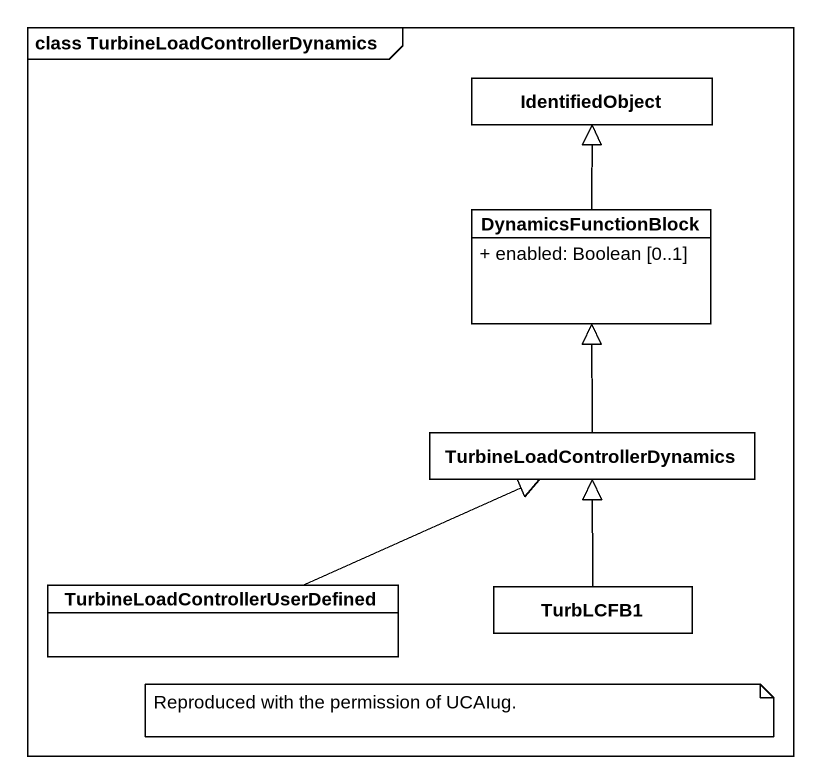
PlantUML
@startuml
mainframe class TurbineLoadControllerDynamics
hide circle
hide empty members
skinparam classAttributeIconSize 0
class IdentifiedObject
class DynamicsFunctionBlock {
  + enabled: Boolean [0..1]
}
class "TurbineLoadControllerDynamics" as TurbineLoadControllerDynamic
class "TurbineLoadControllerUserDefined" as TurbineLoadControllerUserDef
class TurbLCFB1
DynamicsFunctionBlock -up-|> IdentifiedObject
TurbineLoadControllerDynamic -up-|> DynamicsFunctionBlock
TurbineLoadControllerUserDef -right-|> TurbineLoadControllerDynamic
TurbLCFB1 -up-|> TurbineLoadControllerDynamic
note as N1
  Reproduced with the permission of UCAIug.
end note
@enduml
